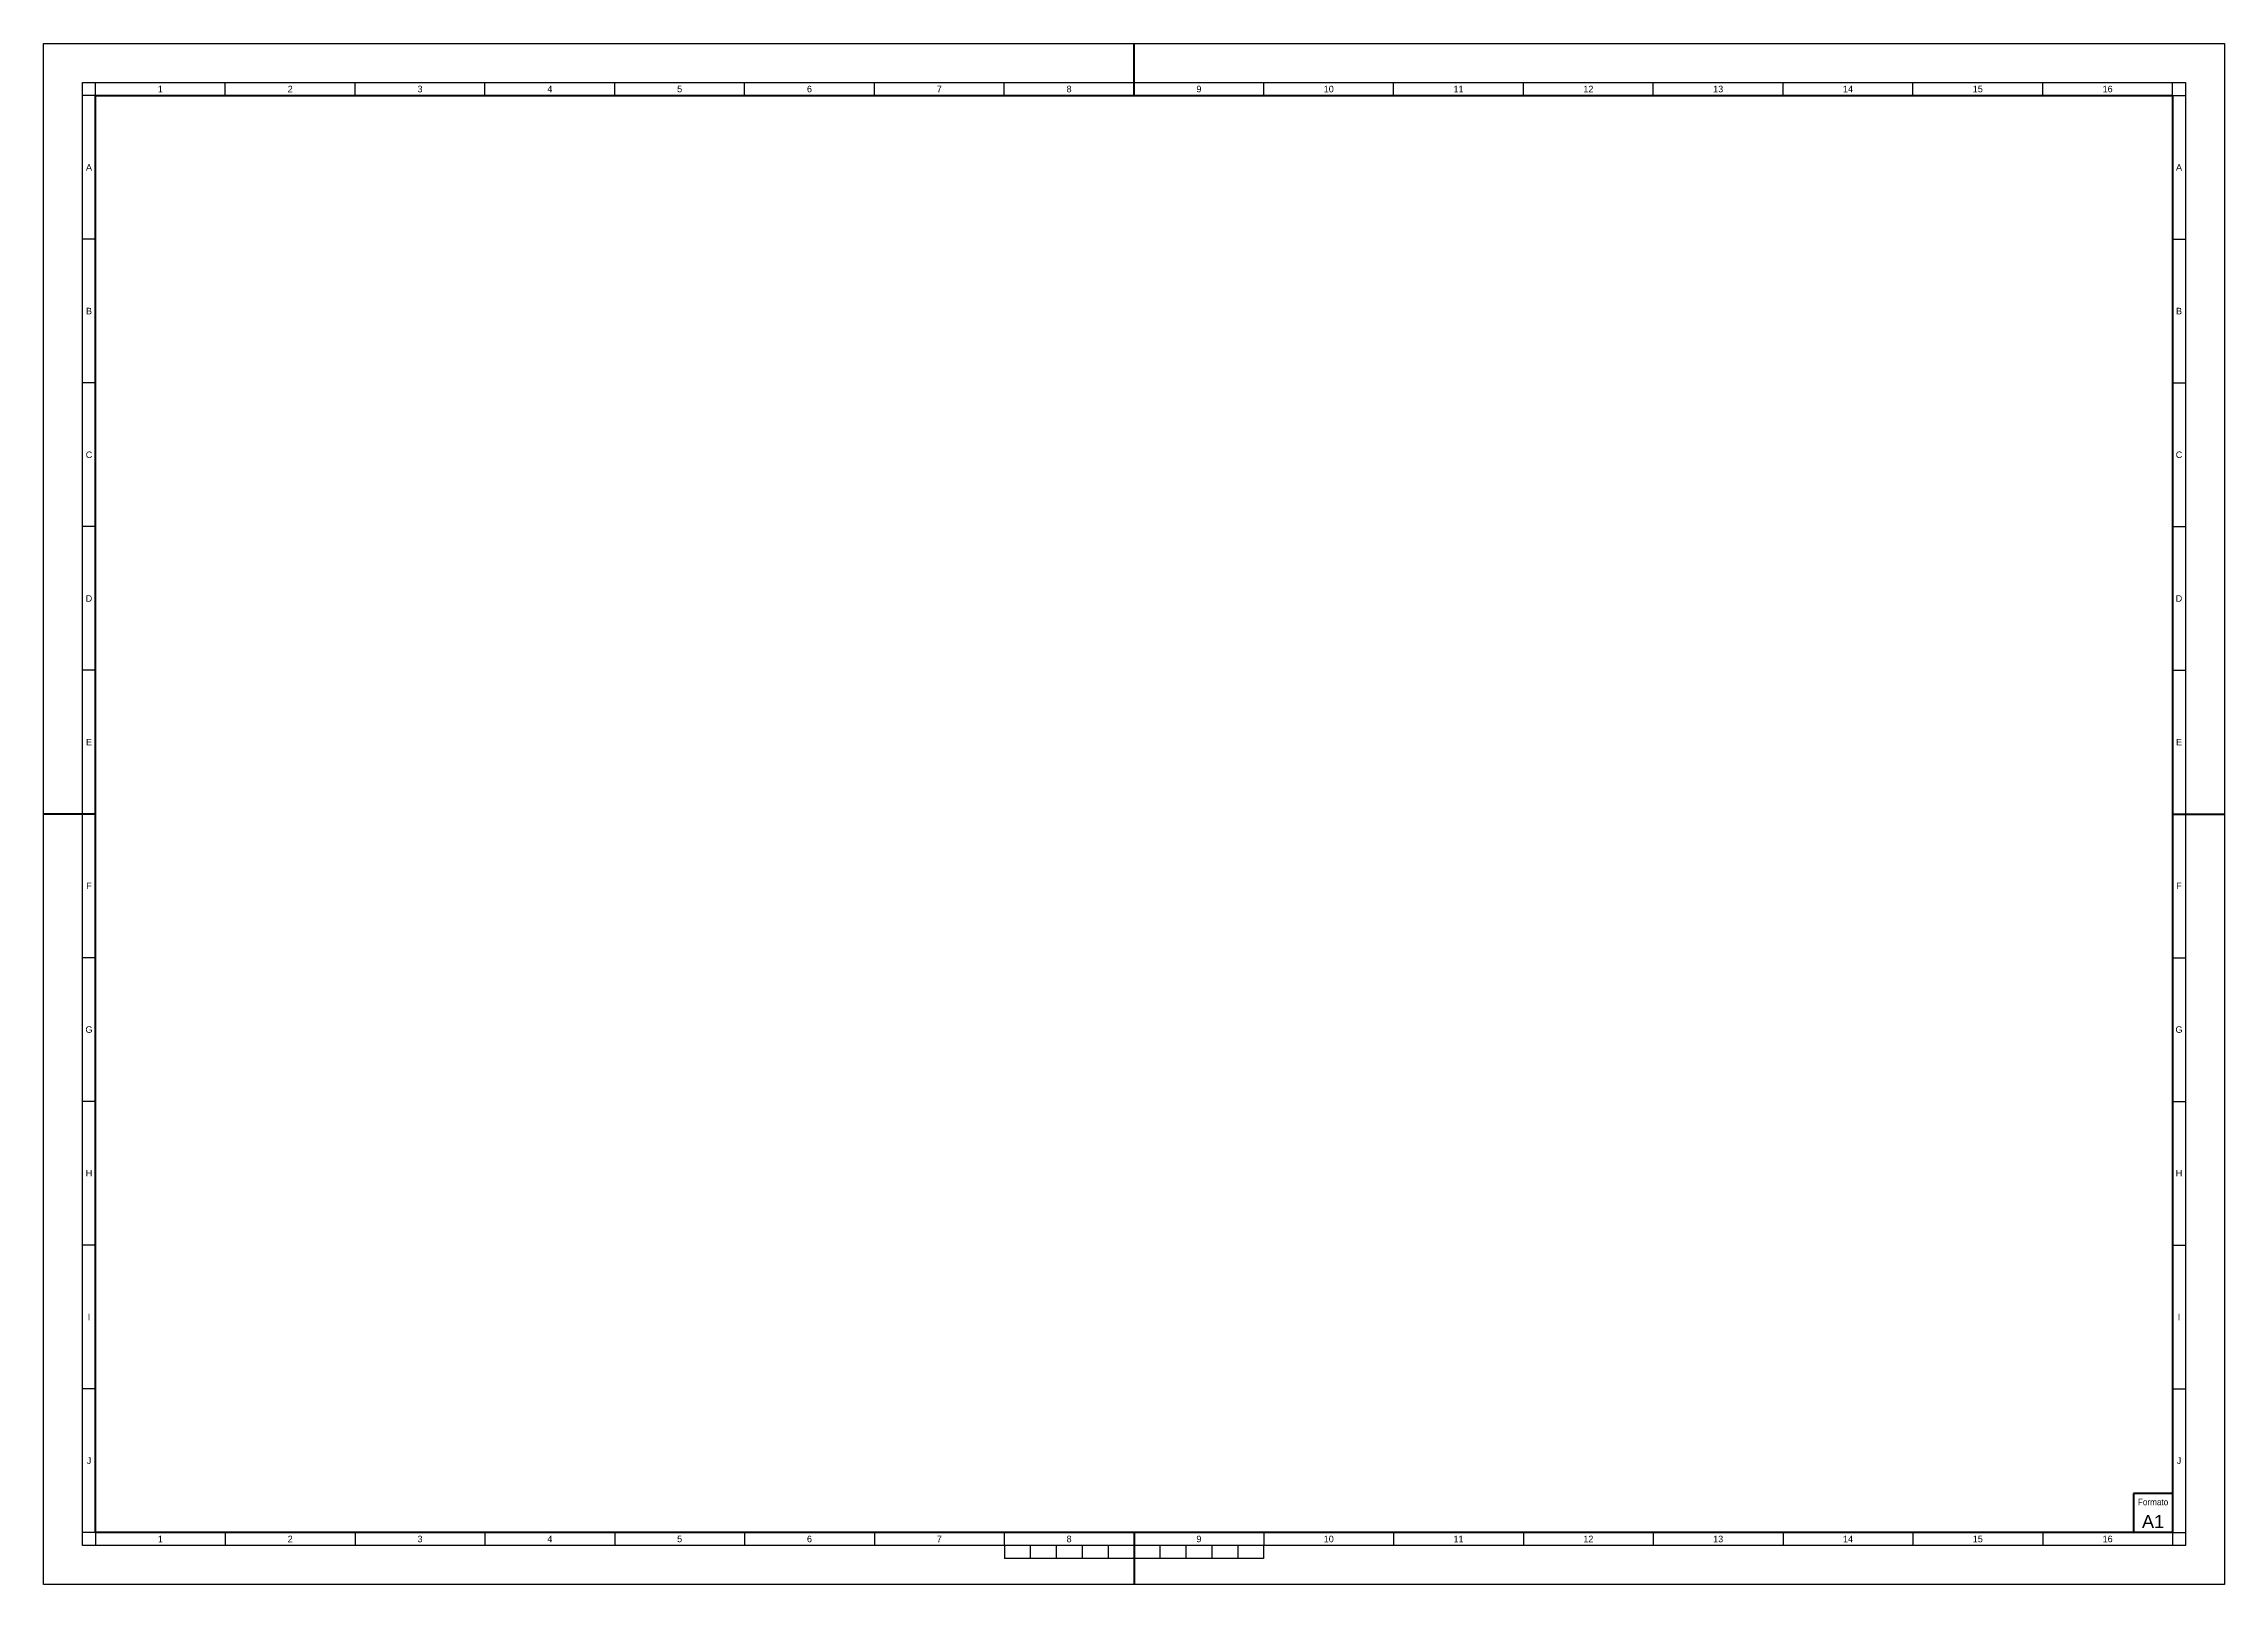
# Model space of a CAD drawing. Header units: millimetres. Extents: x -821 to 20, y -20 to 574.
import ezdxf
from ezdxf.enums import TextEntityAlignment as Align

# ---------------------------------------------------------------- set-up
doc = ezdxf.new("R2010")
doc.units = ezdxf.units.MM
doc.layers.add('Cartiglio', color=7, linetype='Continuous', lineweight=50)
doc.styles.get("Standard").update_dxf_attribs({"font": 'arial.ttf'})

msp = doc.modelspace()

# ---------------------------------------------------------------- linework, layer by layer
at = {"layer": 'Cartiglio', "color": 3, "lineweight": 25}
for p, q in [((-821, 574), (20, 574)), ((-821, -20), (-821, 574)), ((20, 574), (20, -20)), ((-806, 559), (5, 559)), ((-806, -5), (-806, 559)), ((-801, 554), (-801, 559)), ((-750.938, 554), (-750.938, 559)), ((-700.875, 554), (-700.875, 559)), ((-650.812, 554), (-650.812, 559)), ((-600.75, 554), (-600.75, 559)), ((-550.688, 554), (-550.688, 559)), ((-500.625, 554), (-500.625, 559)), ((-450.562, 554), (-450.562, 559)), ((-350.438, 554), (-350.438, 559)), ((-300.375, 554), (-300.375, 559)), ((-250.312, 554), (-250.312, 559)), ((-200.25, 554), (-200.25, 559)), ((-150.188, 554), (-150.188, 559)), ((-100.125, 554), (-100.125, 559)), ((-50.062, 554), (-50.062, 559)), ((0, 554), (0, 559)), ((5, 559), (5, -5)), ((-801, 554), (-806, 554)), ((0, 554), (5, 554)), ((-801, 498.6), (-806, 498.6)), ((0, 498.6), (5, 498.6)), ((-801, 443.2), (-806, 443.2)), ((0, 443.2), (5, 443.2)), ((-801, 387.8), (-806, 387.8)), ((0, 387.8), (5, 387.8)), ((-801, 332.4), (-806, 332.4)), ((0, 332.4), (5, 332.4)), ((-801, 221.6), (-806, 221.6)), ((0, 221.6), (5, 221.6)), ((-801, 166.2), (-806, 166.2)), ((0, 166.2), (5, 166.2)), ((-801, 110.8), (-806, 110.8)), ((0, 110.8), (5, 110.8)), ((-801, 55.4), (-806, 55.4)), ((0, 55.4), (5, 55.4)), ((-801, 0), (-806, 0)), ((-801, 0), (-801, -5)), ((-750.938, 0), (-750.938, -5)), ((-700.875, 0), (-700.875, -5)), ((-550.688, 0), (-550.688, -5)), ((-450.562, 0), (-450.562, -5)), ((-250.312, 0), (-250.312, -5)), ((-200.25, 0), (-200.25, -5)), ((-150.188, 0), (-150.188, -5)), ((5, -5), (-806, -5)), ((-650.812, 0), (-650.812, -5)), ((-600.75, 0), (-600.75, -5)), ((-500.625, 0), (-500.625, -5)), ((-450.5, -5), (-450.5, -10)), ((-440.5, -5), (-440.5, -10)), ((-430.5, -5), (-430.5, -10)), ((-420.5, -5), (-420.5, -10)), ((-410.5, -5), (-410.5, -10)), ((-390.5, -5), (-390.5, -10)), ((-380.5, -5), (-380.5, -10)), ((-370.5, -5), (-370.5, -10)), ((-360.5, -5), (-360.5, -10)), ((-350.5, -5), (-350.5, -10)), ((-350.438, 0), (-350.438, -5)), ((-300.375, 0), (-300.375, -5)), ((-100.125, 0), (-100.125, -5)), ((-50.062, 0), (-50.062, -5)), ((0, 0), (0, -5)), ((0, 0), (5, 0)), ((-350.5, -10), (-450.5, -10)), ((20, -20), (-821, -20))]:
    msp.add_line(p, q, dxfattribs=at)
at = {"layer": 'Cartiglio'}
for p, q in [((-400.5, 554), (-400.5, 574)), ((-801, 0), (-801, 554)), ((-801, 554), (0, 554)), ((0, 554), (0, 0)), ((-801, 277), (-821, 277)), ((0, 277), (20, 277)), ((-15, 15), (-15, 0)), ((0, 15), (-15, 15)), ((0, 0), (-801, 0)), ((-400.5, 0), (-400.5, -20))]:
    msp.add_line(p, q, dxfattribs=at)

# ---------------------------------------------------------------- texts
at = {"layer": 'Cartiglio', "linetype": 'Continuous'}
for s, p in [('1', (-775.969, 556.5)), ('2', (-725.9065, 556.5)), ('3', (-675.8435, 556.5)), ('4', (-625.781, 556.5)), ('5', (-575.719, 556.5)), ('6', (-525.6565, 556.5)), ('7', (-475.5935, 556.5)), ('8', (-425.531, 556.5)), ('9', (-375.469, 556.5)), ('10', (-325.4065, 556.5)), ('11', (-275.3435, 556.5)), ('12', (-225.281, 556.5)), ('13', (-175.219, 556.5)), ('14', (-125.1565, 556.5)), ('15', (-75.0935, 556.5)), ('16', (-25.031, 556.5)), ('A', (-803.5, 526.3)), ('A', (2.5, 526.3)), ('B', (-803.5, 470.9)), ('B', (2.5, 470.9)), ('C', (-803.5, 415.5)), ('C', (2.5, 415.5)), ('D', (-803.5, 360.1)), ('D', (2.5, 360.1)), ('E', (-803.5, 304.7)), ('E', (2.5, 304.7)), ('F', (-803.5, 249.3)), ('F', (2.5, 249.3)), ('G', (-803.5, 193.9)), ('G', (2.5, 193.9)), ('H', (-803.5, 138.5)), ('H', (2.5, 138.5)), ('I', (-803.5, 83.1)), ('I', (2.5, 83.1)), ('J', (-803.5, 27.7)), ('J', (2.5, 27.7)), ('1', (-775.969, -2.5)), ('2', (-725.9065, -2.5)), ('3', (-675.8435, -2.5)), ('4', (-625.781, -2.5)), ('5', (-575.719, -2.5)), ('6', (-525.6565, -2.5)), ('7', (-475.5935, -2.5)), ('8', (-425.531, -2.5)), ('9', (-375.469, -2.5)), ('10', (-325.4065, -2.5)), ('11', (-275.3435, -2.5)), ('12', (-225.281, -2.5)), ('13', (-175.219, -2.5)), ('14', (-125.1565, -2.5)), ('15', (-75.0935, -2.5)), ('16', (-25.031, -2.5))]:
    msp.add_text(s, height=2.5, dxfattribs=at).set_placement(p, align=Align.MIDDLE_CENTER)
at = {"layer": 'Cartiglio', "color": 3, "linetype": 'Continuous', "width": 0.9}
msp.add_text('Formato', height=2.5, dxfattribs=at).set_placement((-7.5, 10.5), align=Align.CENTER)
at = {"layer": 'Cartiglio', "color": 2}
msp.add_text('A1', height=5, dxfattribs=at).set_placement((-7.5, 1.75), align=Align.CENTER)

doc.saveas('drawing.dxf')
